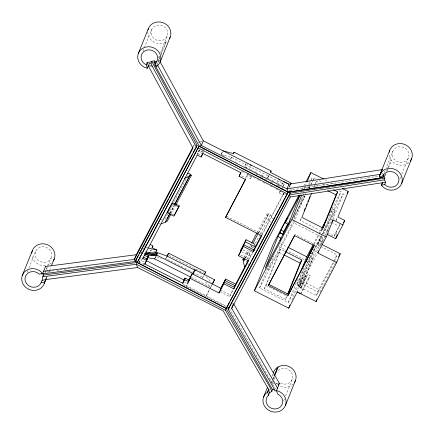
<?xml version="1.0" encoding="UTF-8"?>
<svg xmlns="http://www.w3.org/2000/svg" width="434" height="434" viewBox="0 0 434 434"><rect width="100%" height="100%" fill="white"/><g stroke="black" fill="none" stroke-linecap="round" stroke-linejoin="round"><path stroke-width="0.33" stroke-dasharray="2.17 1.63" d="M139.026 261.594L139.526 262.841L139.84 260.167M139.526 262.841L140.605 257.568M51.12 257.975C52.97 253.977 50.496 249.111 46.574 247.499A8.43 7.752 22 0 0 36.776 249.458L36.174 250.277A8.43 7.752 22 0 0 35.067 254.14L35.36 256.185L36.196 258.122A8.43 7.752 22 0 0 38.349 260.53L42.342 262.293L45.586 262.261A8.43 7.752 22 0 0 50.04 259.695L51.12 257.975L45.076 272.905M151.721 29.479L151.162 31.427L151.385 34.487A8.43 7.758 22 0 0 154.379 38.838C158.242 42.055 165.066 41.067 167.15 36.277A8.43 7.758 22 0 0 164.491 26.919L163.585 26.306A8.43 7.758 22 0 0 159.408 25.036L157.254 25.194L155.242 25.872A8.43 7.758 22 0 0 152.806 27.76L151.721 29.479L144.701 46.856M392.938 151.135C391.094 155.133 393.562 160.005 397.484 161.616A8.43 7.758 22 0 0 407.282 159.652L407.889 158.833A8.43 7.758 22 0 0 408.991 154.971L408.703 152.925L407.862 150.989A8.43 7.758 22 0 0 405.709 148.58L402.79 147.072L398.472 146.849A8.43 7.758 22 0 0 394.023 149.421L392.938 151.135L386.157 167.915M285.615 395.835L292.473 378.73L292.755 376.717L292.467 374.672A8.43 7.752 21.9 0 0 289.483 370.321C285.897 367.397 279.811 367.848 277.239 371.889M309.816 257.183L298.239 285.843L301.31 287.4L312.887 258.74L309.816 257.183L321.127 235.689M270.355 380.217L270.854 378.974M271.852 376.484L272.856 373.999M271.57 382.17L272.324 380.309M272.574 379.685L274.076 375.958M271.798 382.777L272.292 381.557M273.523 378.497L274.261 376.663M269.698 390.253L270.198 389.01M272.449 383.417L272.948 382.175M273.952 379.69L274.7 377.824M283.614 400.81L284.362 398.944M142.943 51.201L144.446 47.474M148.743 64.65L149.453 62.897M149.687 62.312L150.159 61.145L150.549 61.205L150.077 62.371M149.139 64.709L149.844 62.957M158.372 58.004L159.376 55.519M160.629 52.416L167.15 36.277M159.989 56.301L158.513 59.963L158.99 59.675L159.636 60.858M160.976 53.859L165.663 42.255L166.287 41.881A11.707 10.769 22 0 0 167.432 41.013M156.506 66.087L160.016 57.396M161.019 54.912L166.287 41.881M141.424 251.959L140.54 254.15L141.717 251.915M145.314 244.695L144.066 247.451M144.272 262.038L141.495 260.628L142.309 258.626M193.667 146.356L194.139 145.189M197.226 155.074L199.651 150.137L203.535 152.112L203.166 153.034M202.477 153.658L198.593 151.688L199.114 150.397L202.998 152.367M184.499 282.241L187.276 283.646L187.781 282.388M246.382 162.631L245.557 164.67L248.123 164.882M202.233 278.639L203.606 275.715M245.671 179.074L246.045 178.157L240.783 175.488M246.648 176.654L247.375 174.859L251.264 176.828L250.537 178.624L246.648 176.654L248.519 173.106M283.397 186.159L284.118 184.363L268.592 176.177L269.161 174.766M220.147 291.735L229.597 296.525L232.971 289.744M257.226 232.38L266.948 213.908L268.103 214.494L267.398 216.235L268.912 221.101L271.228 222.279M261.962 235.288L284.124 192.962M283.917 193.005L282.838 195.061L279.122 193.179L279.843 191.383L283.565 193.266L285.453 194.79L285.892 193.694M282.838 195.061L283.565 193.266L261.653 234.892M290.666 184.238L289.565 186.973L289.147 185.318M304.744 195.864L293.84 222.854L322.549 237.409L288.279 302.52L259.57 287.97L269.21 264.111M266.769 268.868L268.288 269.639L273.783 256.049M304.288 188.839L305.048 186.962M305.303 186.338L306.822 182.584M283.543 294.398L287.167 296.238L285.518 299.373L264.371 288.659L279.008 252.42L280.662 249.284L284.888 251.427M264.371 288.659L266.02 285.518L280.662 249.284M268.288 269.639L291.241 226.033L303.474 195.761M304.999 195.235L305.758 193.352M307.787 188.329L308.552 186.446M308.802 185.817L310.581 181.423M310.831 180.799L311.845 178.287L313.853 179.302L314.319 178.146L316.098 179.047M323.026 228.105L321.437 231.127L300.29 220.407L301.299 217.911M313.668 187.298L314.932 184.173M313.999 187.396L314.753 185.524M315.008 184.9L316.522 181.152L319.543 182.681M294.561 235.608L295.049 234.393L314.769 244.385M285.518 299.373L287.031 295.625M288.279 302.52L298.153 278.091M335.238 263.216L319.674 292.787L300.784 283.212L299.579 285.501L296.997 284.194L304.489 265.657M296.997 284.194L299.379 279.675L302.232 272.612L320.487 237.93L323.064 239.237L320.449 245.715M291.919 300.252L295.619 291.1L302.932 277.207L308.346 279.952L301.646 292.69M321.437 231.127L322.446 228.626M299.579 285.501L302.932 277.207M298.239 285.843L303.415 276.002L312.312 253.993L322.37 234.875M297.236 292.001L300.784 283.212M333.659 262.668L316.353 295.554L299.52 287.02L304.814 273.919L323.064 239.237M320.211 246.3L317.628 244.993L320.487 237.93M301.033 293.851L302.796 289.489L300.447 288.301L310.755 262.792L312.887 258.74M317.628 244.993L321.697 236.259M322.695 233.79L332.683 209.074L335.265 210.381L326.368 232.396L329.411 226.613M323.813 234.273L341.026 191.682L338.65 190.477M301.31 287.4L307.76 274.407L310.109 275.595L308.346 279.952M324.898 236.042L322.533 241.89L319.95 240.582M325.131 235.456L328.359 228.913M332.802 219.452L343.126 193.906L345.681 195.202M336.138 220.342L337.397 217.233M327.556 232.998L334.077 236.302L339.914 224.476M334.077 236.302L340.099 224.367M316.353 295.554L318.789 289.516L333.269 262.006M334.603 260.872L337.044 254.834L321.415 246.908M384.399 172.265L384.904 171.023M384.871 175.135L385.365 173.915M386.352 171.468L387.584 168.419M387.833 167.806L391.039 159.869A11.707 10.769 22 0 1 389.162 154.417M385.208 175.992L386.211 173.508M387.215 171.029L388.213 168.544M388.468 167.925L391.473 160.477L391.039 159.869M399.839 179.041L400.842 176.557M401.846 174.077L408.367 157.938M27.141 272.292L27.895 270.425M28.904 267.941L35.691 251.172M45.727 279.225L46.438 277.467M45.923 279.002L46.633 277.25M46.221 278.747L46.72 277.505M48.733 272.536L49.237 271.293M49.487 270.67L51 266.943M158.99 59.675L157.103 64.346L156.788 63.049M144.294 263.807L143.73 264.973L144.321 263.856M230.655 158.952L232.109 155.985M267.713 177.734L268.874 175.358M188.649 281.91L186.327 286.559L188.817 281.823M193.271 146.426L194.215 144.631M142.889 249.686L143.773 248.009M196.927 154.553L199.114 150.397M198.593 151.688L199.526 149.914M141.495 260.628L142.119 259.445M167.67 214.011L164.849 219.376L166.553 220.239M167.985 213.419L169.553 210.436M174.256 201.501L186.484 178.26M186.799 177.669L188.367 174.685M172.428 205.347L168.766 212.307L173.795 214.857M170.041 213.099L174.121 205.353M170.106 213.3L174.186 205.553M170.312 213.089L174.392 205.342M151.303 249.425L150.077 251.758L150.799 249.962L154.678 251.649M202.786 153.066L203.41 151.884M171.202 213.685L175.276 205.938M166.553 256.933L165.707 258.55L187.819 269.758M165.745 258.783L166.591 257.172M221.183 153.945L222.316 151.797M221.269 154.254L222.463 151.987M230.66 159.066L232.103 156.321M244.787 166.135L246.056 163.721M187.276 283.646L188.21 281.872M249.355 168.902L250.765 166.217M250.537 178.624L251.78 176.258M202.797 277.565L203.926 275.411M267.718 177.842L269.726 174.029M212.286 283.972L205.938 296.503L209.763 289.234M210.669 287.509L212.183 284.639M276.821 182.828L278.232 180.137M281.774 184.884L283.049 182.464M244.054 257.4L247.819 250.255M249.696 246.68L250.326 245.487M279.122 193.179L280.201 191.123M245.21 257.991L248.975 250.841M250.857 247.266L252.425 244.282M258.382 232.966L268.103 214.494M281.986 188.416L282.903 186.68M283.207 186.099L284.118 184.363M245.541 258.008L249.3 250.857M251.183 247.282L252.751 244.304M258.713 232.982L268.744 213.913L270.431 214.77L272.563 218.975M281.552 189.658L282.474 187.911M241.543 251.655L250.456 256.168L249.539 253.25L250.765 250.928M252.29 248.031L252.897 246.87M247.223 258.859L251.302 251.112M252.87 248.134L253.499 246.941M255.376 243.365L260.08 234.431M260.395 233.834L270.431 214.77M248.66 259.581L252.593 252.111M229.597 296.525L233.232 289.624M252.848 252.349L249.187 259.31L239.682 254.492M288.762 187.607L290.232 184.819M302.037 189.338L305.824 182.15M302.731 195.609L303.675 193.819M306.502 188.443L307.446 186.647M308.704 184.26L309.963 181.873M311.216 179.481L311.845 178.287M299.574 202.879L303.344 195.718M293.883 216.973L304.885 196.065M308.975 188.302L312.746 181.13M313.06 180.533L314.319 178.146M293.417 218.128L305.048 196.027M309.133 188.264L312.909 181.092M259.57 287.97L293.84 222.854M315.464 183.164L316.522 181.152M300.29 220.407L301.614 217.89M313.359 244.244L318.702 234.089M319.017 233.492L321.844 228.116M330.334 211.987L341.026 191.682M314.129 244.32L322.305 228.789M328.907 216.246L332.683 209.074M321.442 235.092L343.126 193.906M322.684 234.279L335.265 210.381M321.328 244.179L322.229 242.465M299.52 287.02L317.14 253.537M300.447 288.301L307.76 274.407M335.889 220.966L337.37 218.156M302.796 289.489L310.109 275.595M333.583 261.409L337.044 254.834M335.547 262.624L336.48 260.85M276.702 372.855L277.185 371.96M292.12 379.679L291.035 381.394A8.43 7.752 21.9 0 1 288.594 383.282L286.581 383.954L284.422 384.106A8.43 7.752 21.9 0 1 280.25 382.831L279.344 382.213M284.243 182.806L282.545 183.419L280.467 181M197.861 142.509L199.673 141.951M200.275 141.766L202.087 141.207M226.315 305.845L225.11 306.22L182.258 284.498M232.347 303.99L233.552 303.621M381.475 174.045L382.685 173.779M289.006 190.401L378.67 176.139M160.949 219.957L162.207 219.767M44.572 271.972L51.288 271.071M51.961 270.984L53.979 270.713M56.664 270.349L59.349 269.991M60.022 269.899L63.38 269.449M64.053 269.362L67.411 268.912M68.084 268.82L70.102 268.548M76.818 267.653L78.158 267.469M80.849 267.111L82.189 266.932M84.88 266.568L86.22 266.389M274.999 389.081L275.492 389.076L228.968 307.587M266.948 213.908L268.744 213.913M278.27 383.265L276.756 383.168A11.707 10.763 22 0 0 276.002 383.189M220.901 154.482L231.539 157.396L268.592 176.177M157.065 256.966L161.432 258.523M245.134 166.906L246.941 167.763M146.225 247.114L147.799 247.89M288.518 218.644L289.722 219.246M324.74 179.6L328.359 181.434M331.375 182.964L334.392 184.488M319.066 180.549L322.63 182.356M325.592 183.859L327.968 185.063M322.565 184.211L324.979 185.437M316.744 185.09L319.766 186.62M302.455 193.754L303.464 194.269M222.685 155.388L224.465 156.294M235.163 161.714L236.356 162.316M245.226 166.813L246.995 167.708M250.548 169.51L252.338 170.416M254.725 171.631L257.715 173.139M261.295 174.956L263.085 175.868M266.666 177.68L268.462 178.591M272.042 180.403L273.832 181.314M278.015 183.43L279.208 184.038M256.082 174.061L259.071 175.575M261.458 176.784L263.254 177.696M259.689 176.6L261.48 177.506M265.06 179.323L266.85 180.229M270.425 182.041L272.812 183.251M276.393 185.063L278.178 185.974M202.683 149.263L204.349 150.104M241.483 171.338L244.402 172.824M246.745 174.012L255.154 178.276M257.568 179.502L260.584 181.032M262.999 182.253L266.622 184.092M270.246 185.926L272.053 186.842M275.677 188.676L277.489 189.598M279.903 190.819L281.709 191.736M197.785 153.69L201.669 155.66M331.543 222.566L339.252 226.472M335.352 233.15L336.936 233.953M286.901 222.002L287.91 222.517M290.227 225.523L291.241 226.033M311.276 253.467L312.312 253.993M280.641 243.555L287.172 246.865M226.722 216.322L262.331 234.371M278.785 246.588L304.12 259.429M307.739 261.263L310.755 262.792M279.008 252.42L283.239 254.563M302.232 272.612L304.814 273.919M303.415 276.002L306.485 277.559M242.975 249.919L249.539 253.25M299.379 279.675L318.789 289.516M266.02 285.518L282.935 294.095M168.88 255.393L203.546 272.959M188.416 270.056L192.598 272.178M193.195 272.481L202.759 277.326M220.201 289.831L230.248 294.919M191.568 277.554L210.588 287.194L204.555 281.015M159.142 223.597L160.282 224.172M139.157 261.371L144.576 264.165M182.508 283.69L226.467 306.317M278.156 185.367L280.717 187.087M206.069 276.778L211.64 282.48M46.237 267.594L46.59 268.245A11.707 10.763 22.1 0 1 47.154 269.595M246.49 261.056L246.903 261.865M247.809 263.655L248.416 264.849M289.375 185.459L290.628 188.584M290.878 189.208L291.626 191.079M51.451 262.89A11.707 10.763 22 0 1 46.964 265.217M45.499 265.494A11.707 10.763 22 0 1 31.845 255.382M408.839 162.636A11.707 10.769 22 0 1 396.199 164.204L395.51 163.868A11.707 10.769 22 0 1 391.473 160.477M165.663 42.255A11.707 10.769 22 0 1 154.792 42.581L154.108 42.239A11.707 10.769 22 0 1 147.739 32.078M382.359 174.251A11.707 10.769 21.9 0 1 382.191 173.546M293.156 384.074A11.707 10.763 21.9 0 1 279.301 385.766M277.386 384.513A11.707 10.763 21.9 0 1 275.27 382.37M274.836 381.763A11.707 10.763 21.9 0 1 274.445 381.133M273.529 379.132A11.707 10.763 21.9 0 1 273.067 374.179M272.378 383.981A11.707 10.763 22 0 1 273.783 383.531M47.534 270.995A11.707 10.763 22.1 0 1 47.718 272.422"/><path stroke-width="0.65" d="M45.727 279.225L44.61 282.366A11.707 10.763 22 0 1 28.291 289.077A11.707 10.763 22 0 1 24.309 272.151A11.707 10.763 22 0 1 42.521 273.485L39.228 274.179A8.43 7.752 22 0 0 26.718 274.299A8.43 7.752 22 0 0 29.197 285.99A8.43 7.752 22 0 0 41.062 282.822L44.702 282.035M380.217 174.674L382.142 169.629L288.876 184.211L203.291 140.833L159.962 61.449M382.099 169.998L382.142 169.629M384.741 184.602A8.43 7.758 22 0 0 397.251 184.483A8.43 7.758 22 0 0 394.772 172.786A8.43 7.758 22 0 0 382.907 175.96L379.267 176.746L379.354 176.421A11.707 10.769 22 0 1 395.678 169.705A11.707 10.769 22 0 1 399.66 186.631A11.707 10.769 22 0 1 381.443 185.302L382.338 182.725L385.734 182.15L384.741 184.602L381.345 185.166M42.624 273.621L45.505 266.498L136.271 254.725L192.956 147.023M150.148 244.505L152.931 245.915L152.226 247.673L156.983 250.087L155.573 252.767L150.023 252.805L144.696 253.781L148.585 255.756L156.652 255.089L192.956 273.491L194.899 269.796L214.515 279.74L212.486 284.064M263.595 396.991L267.599 387.052M233.552 303.621L279.415 383.444L276.545 390.573L276.897 390.676A11.707 10.763 21.9 0 1 284.964 406.468A11.707 10.763 21.9 0 1 267.176 409.213A11.707 10.763 21.9 0 1 267.566 392.114L268.82 389.005M274.326 375.334L277.581 367.256L278.199 366.882A11.707 10.763 21.9 0 1 289.077 366.578L289.76 366.914A11.707 10.763 21.9 0 1 294.496 382.425M276.545 390.573L277.586 394.05A8.43 7.752 21.9 0 1 281.628 405.432A8.43 7.752 21.9 0 1 269.335 407.07A8.43 7.752 21.9 0 1 268.5 395.265L267.707 392.027L268.689 389.586L223.217 310.901L137.638 267.518L45.684 279.588L42.055 280.369L41.062 282.822M274.505 376.05L278.199 366.882M268.5 395.265L269.487 392.808L271.809 391.414L272.519 389.651L274.12 389.2M285.447 405.399L295.456 380.542M385.734 182.15L384.106 179.882L384.817 178.124L384.025 175.287L383.32 177.045L378.095 178.407L288.295 192.159L199.239 146.166L155.079 65.344L153.989 62.501L154.699 60.749L151.726 61.33L151.016 63.087L152.144 66.022L196.369 147.05L135.218 261.485L41.843 274L41.55 273.42M138.354 53.447L148.385 28.622M146.236 64.785A8.43 7.758 22 0 1 142.168 53.409A8.43 7.758 22 0 1 154.461 51.749A8.43 7.758 22 0 1 155.318 63.554L156.256 66.706A11.707 10.769 22 0 0 156.609 49.606A11.707 10.769 22 0 0 138.837 52.378A11.707 10.769 22 0 0 146.931 68.16L147.283 68.263L146.236 64.785L147.224 62.333A8.43 7.758 22 0 0 150.419 63.093L151.016 63.087M147.283 68.263L148.271 65.816L147.224 62.333M155.318 63.554L156.311 61.102L153.989 62.501M160.217 61.818L170.247 36.993M136.271 254.725L134.383 259.402L135.218 261.485L138.479 254.959M137.242 262.51L198.978 146.253L288.089 192.137L287.379 193.895L226.358 308.384L137.242 262.51L198.978 146.253M146.692 260.433L142.808 258.463L143.366 257.08L147.251 259.049L144.826 263.981L182.768 283.212L185.258 278.123L189.143 280.093L188.524 281.633L184.64 279.659M144.826 263.981L145.385 262.597M146.193 260.595L184.038 280.071L184.656 278.536L183.761 280.234M146.817 259.413L148.585 255.756L147.815 257.216M160.851 223.96L165.403 222.235L165.967 220.846L167.123 221.432L170.887 214.282M196.369 147.05L197.074 145.298L151.726 61.33M174.815 204.36L190.114 174.967L191.269 175.553L175.906 204.75M178.813 206.904L179.237 205.862L173.649 203.031L172.222 203.562L167.334 212.844L173.931 216.186L178.813 206.904L172.222 203.562M142.808 258.463L197.226 155.074L201.11 157.043L201.484 156.121M290.666 184.238L291.111 183.143L270.572 172.412L271.142 171.001L234.089 152.226L233.519 153.636L223.06 150.853M182.768 283.212L185.258 278.123M188.524 281.633L192.105 273.74L220.825 288.295L220.201 289.831L225.664 279.095L235.711 284.183L234.181 287.449M253.451 251.563L254.069 250.027L243.973 244.912L243.355 246.447L253.451 251.563L261.778 235.749L225.561 217.391L245.487 179.535L239.053 176.275L240.859 172.526M225.561 217.391L245.422 179.34M190.217 278.416L218.937 292.972L224.394 282.236L234.441 287.324L233.817 288.865L223.776 283.771L224.394 282.236M233.817 288.865L248.563 260.845L238.467 255.729L243.973 244.912M245.243 241.771L246.067 239.731L254.427 243.968L255.338 246.886L245.243 241.771L240.355 251.053L246.067 239.731M244.895 258.583L243.252 262.109L244.765 266.975M271.809 391.414L270.724 388.582L225.387 310.229L226.098 308.471L228.968 307.587L290.113 193.163L289.445 191.508M226.358 308.384L229.608 301.858M276.469 390.953A8.43 7.752 21.9 0 0 275.384 390.828L274.782 390.839L273.659 387.909L228.257 309.35L228.968 307.587M277.136 388.072L277.527 388.132L231.658 308.303L233.08 304.793M321.919 244.483L340.218 253.754L336.665 262.543L316.126 301.57L297.236 292.001L288.719 308.183L254.389 290.78L273.355 243.837L298.885 195.327M279.881 233.004L282.908 234.539L283.076 234.132L280.044 232.597L277.982 236.59L265.25 268.098L288.203 224.492L300.182 194.839M290.156 220.77L288.274 224.351L285.241 222.816L287.313 218.036L280.982 230.036L279.561 233.514L280.044 232.597M280.022 240.604L281.02 238.13L277.982 236.59M283.06 233.888L287.916 224.128M254.389 290.78L291.898 219.512L301.76 195.099M307.326 181.331L310.863 172.569L323.536 178.987M268.283 285.529L294.561 235.608L314.276 245.601L288.002 295.521L268.283 285.529L294.426 235.581M304.077 211.038L305.086 208.537M306.095 206.036L306.854 204.164M307.863 201.664L308.623 199.792M309.127 198.539L309.881 196.667M311.471 193.645L301.88 217.385L323.026 228.105L337.668 191.866L333.437 189.723M287.785 293.753L300.154 263.14L301.809 259.999L285.496 251.731M287.926 294.361L301.809 259.999M288.002 295.521L314.145 245.573M301.185 270.572L306.757 256.792L313.044 244.841M305.986 261.952L309.73 252.686L313.815 244.917M288.719 308.183L289.95 305.135M322.701 228.002L336.079 194.888L337.668 191.866M336.665 262.543L317.775 252.968L318.54 251.085M317.775 252.968L326.227 236.91L333.09 219.935L342.909 224.915L335.661 238.684L326.997 234.289M342.236 188.464L348.269 191.524L337.961 217.027L344.71 220.45L342.909 224.915M335.661 238.684L337.24 234.778M278.313 385.142L279.024 383.385L279.415 383.444M316.126 301.57L316.885 299.688M379.761 175.07L389.792 150.245M382.907 175.96L383.651 174.121M381.443 185.302L382.446 182.817M401.624 183.441L411.654 158.616M22.346 275.34L32.409 250.494M42.055 280.369A8.43 7.752 22 0 0 42.678 277.402L43.351 275.08L43.096 273.594M44.208 283.711L45.966 279.366M51.5 265.7L54.266 258.87M379.267 176.746L380.26 174.311L286.983 188.888L201.403 145.509L157.748 65.529M203.291 140.833L201.403 145.509L199.239 146.166M192.87 274.125L194.899 269.796M169.656 38.268L169.976 37.644A11.707 10.769 22 0 0 162.772 22.606A11.707 10.769 22 0 0 147.983 29.968M166.906 219.056L169.732 213.696M175.059 203.568L190.114 174.967M152.019 247.651L152.931 245.915M165.403 222.235L169.797 213.897M146.969 258.821L147.555 257.704L154.672 258.854L190.976 277.255M145.694 262.006L147.251 259.049M201.669 155.66L202.917 153.294M201.11 157.043L202.976 153.49L240.924 172.721L239.053 176.275M174.354 215.139L179.237 205.862M154.672 258.854L157.39 253.684L155.573 252.767M166.835 256.396L168.669 253.217L205.727 271.999L204.213 274.874M155.301 251.872L167.155 256.093L168.669 253.217M233.242 153.837L234.089 152.226M188.546 280.505L192.105 273.74M188.519 281.281L189.143 280.093M270.577 172.076L271.142 171.001M212.844 282.903L214.515 279.74M220.825 288.295L225.664 279.095M218.937 292.972L223.776 283.771M238.467 255.729L243.355 246.447M243.957 260.373L242.801 259.787L243.74 257.997M251.579 243.105L256.912 232.971M253.049 243.094L258.067 233.563M235.711 284.183L248.357 260.15M253.201 250.95L261.339 235.494M253.152 251.769L254.069 250.027M290.525 184.26L291.111 183.143M231.658 308.303L290.238 197.003L289.402 194.92L290.113 193.163L384.817 178.124M306.138 181.548L310.863 172.569M285.241 222.816L299.677 195.371M283.548 232.049L287.324 224.883M321.844 228.116L326.563 219.159M322.619 228.192L324.507 224.606M331.826 222.327L333.09 219.935M347.081 193.77L348.269 191.524M343.451 222.848L344.71 220.45M338.661 256.711L340.218 253.754M230.248 300.664L233.107 295.299M233.742 294.106L250.906 261.903M251.541 260.709L268.706 228.512M269.34 227.318L271.245 223.743M271.885 222.55L274.744 217.184M275.378 215.991L278.237 210.62M278.872 209.432L288.089 192.137M139.113 253.771L162.365 210.262M163 209.069L168.414 198.935M169.048 197.747L171.918 192.381M172.553 191.188L188.795 160.792M189.43 159.598L192.3 154.238M192.935 153.045L197.074 145.298M228.257 309.35L289.402 194.92L384.106 179.882M204.739 273.566L205.727 271.999M184.428 178.293L189.549 176.356M151.119 254.856L157.39 253.684L144.696 253.781L151.119 254.856L156.652 255.089M290.238 197.003L382.338 182.725M187.613 173.703L188.996 173.497L190.7 174.359L191.269 175.553M43.351 275.08L137.035 262.489L226.098 308.471L272.519 389.651M42.635 276.838L136.325 264.246L225.387 310.229M43.606 271.174L134.383 259.402L192.962 148.108L148.271 65.816L152.144 66.022M242.801 259.787L244 259.792M250.049 165.039L251.335 165.142M145.65 251.975L150.023 252.805M148.455 248.047L156.983 250.087M283.548 181.515L288.876 184.211L286.983 188.888L288.295 192.159L378.095 178.407L383.32 177.045L383.271 176.481A8.43 7.758 22 0 1 383.553 174.463M327.621 190.602L336.079 194.888M291.898 219.512L326.227 236.91M280.982 230.036L283.999 231.566M309.73 252.686L310.76 253.206M287.764 247.168L306.757 256.792M283.841 254.872L300.154 263.14M296.823 291.713L301.033 293.851M268.776 284.308L288.496 294.306M225.045 280.63L235.087 285.724M167.155 256.093L195.843 270.637M144.175 255.073L148.065 257.042M198.267 148.016L287.379 193.895M278.802 179.063L279.632 180.034M45.505 266.498L45.841 266.964M135.929 259.727L137.035 262.489L136.325 264.246L137.638 267.518M268.689 389.586L269.487 392.808M53.311 260.753A11.707 10.763 22 0 0 53.675 260.15L53.995 259.521A11.707 10.763 22 0 0 48.548 245.248L47.859 244.912A11.707 10.763 22 0 0 32.002 251.845M31.79 253.244A11.707 10.763 22 0 1 31.872 252.539M410.293 161.079A11.707 10.769 22 0 0 406.598 145.374A11.707 10.769 22 0 0 390.383 148.965L390.063 149.594A11.707 10.769 22 0 0 389.255 152.291M273.377 372.806A11.707 10.763 21.9 0 1 273.881 371.488L274.201 370.858A11.707 10.763 21.9 0 1 277.581 367.256"/></g></svg>
